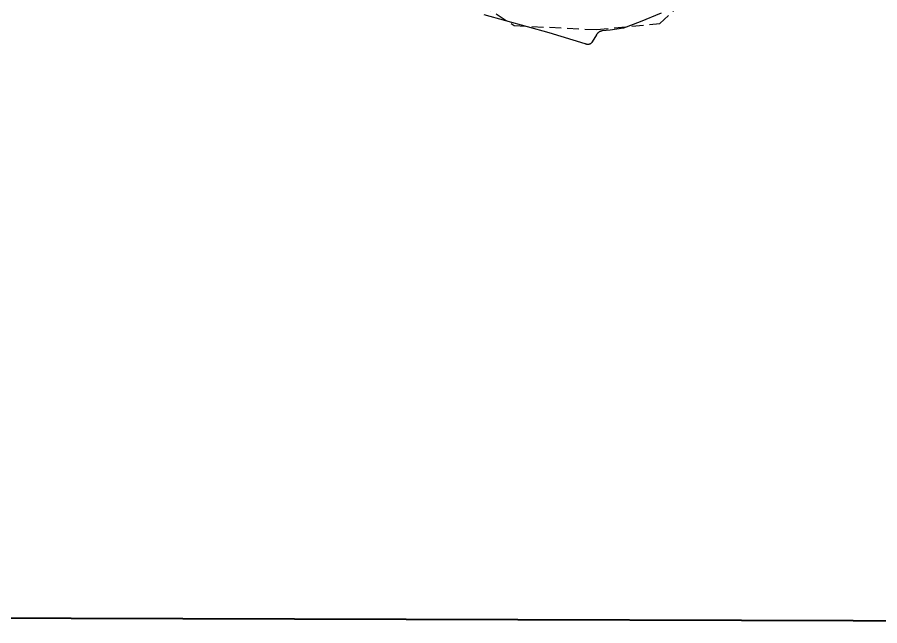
# Model space of a CAD drawing. Header units: metres. Extents: x 2 to 659295185, y -28 to 1124222152.
# Drawn here: x 651516 to 655167, y 1118372 to 1120948 of the extents above; entities that cross this region are included whole.
import ezdxf

# ---------------------------------------------------------------- set-up
doc = ezdxf.new("R2010")
doc.units = ezdxf.units.M
doc.header["$MEASUREMENT"] = 0
doc.linetypes.add('HIDDEN', pattern=[0.375, 0.25, -0.125])
doc.layers.add('División Parroquial', color=130, linetype='CONTINUOUS')
doc.layers.add('MARCO LEYENDA', color=7, linetype='CONTINUOUS')
doc.layers.add('Limite Municipio', color=1, linetype='HIDDEN', lineweight=30)

msp = doc.modelspace()

# ---------------------------------------------------------------- linework, layer by layer
at = {"layer": 'División Parroquial', "color": 1, "flags": 128}
msp.add_lwpolyline([(654241.6263, 1120965.1353), (654153.4865, 1120927.8429), (654083.0257, 1120901.6882), (654026.6489, 1120893.6399), (653992.4204, 1120889.6107), (653991.3484, 1120889.4707), (653990.2435, 1120889.2808), (653989.155, 1120889.0608), (653988.0666, 1120888.7909), (653986.9864, 1120888.4909), (653985.9227, 1120888.151), (653984.8754, 1120887.7811), (653983.8365, 1120887.3612), (653982.814, 1120886.9213), (653981.7997, 1120886.4314), (653980.8102, 1120885.9115), (653979.8455, 1120885.3616), (653978.889, 1120884.7817), (653977.9572, 1120884.1618), (653977.0501, 1120883.5119), (653976.1678, 1120882.8221), (653975.3103, 1120882.1122), (653974.4692, 1120881.3724), (653973.6611, 1120880.6025), (653972.886, 1120879.8027), (653972.1274, 1120878.9729), (653971.41, 1120878.123), (653970.7173, 1120877.2432), (653970.0494, 1120876.3434), (653969.4227, 1120875.4236), (653968.8208, 1120874.4838), (653968.2601, 1120873.514), (653950.1357, 1120843.3301), (653949.1709, 1120841.7504), (653948.5195, 1120840.8406), (653947.8269, 1120839.9608), (653947.0847, 1120839.121), (653946.3014, 1120838.3211), (653945.4686, 1120837.5613), (653944.611, 1120836.8414), (653943.7122, 1120836.1816), (653942.7722, 1120835.5617), (653941.8074, 1120834.9918), (653940.8179, 1120834.4719), (653939.7954, 1120834.002), (653938.7564, 1120833.5921), (653937.6927, 1120833.2322), (653936.6125, 1120832.9322), (653935.5241, 1120832.6923), (653934.4191, 1120832.5023), (653933.3059, 1120832.3724), (653932.1845, 1120832.3024), (653931.0631, 1120832.2924), (653929.9416, 1120832.3424), (653928.8284, 1120832.4423), (653927.7152, 1120832.6123), (653926.6186, 1120832.8323), (653925.5383, 1120833.1122), (653924.4664, 1120833.4421), (653923.4192, 1120833.8321), (653922.3884, 1120834.282), (653921.3824, 1120834.7819), (653920.4094, 1120835.3318), (653768.3066, 1120881.6723), (653493.1015, 1120958.0268)], dxfattribs=at)
at = {"layer": 'Limite Municipio', "color": 4, "linetype": 'HIDDEN', "lineweight": -3, "ltscale": 200}
msp.add_lwpolyline([(653355.8164, 1121085.5063), (653619.131, 1120912.4515), (653968.2435, 1120895.155), (654236.9508, 1120920.5399), (654443.4515, 1121113.9905)], dxfattribs=at)
at = {"layer": 'MARCO LEYENDA', "lineweight": 40}
msp.add_lwpolyline([(662620.7408, 1129304.112), (645601.2759, 1129355.1019), (645598.2242, 1118423.2564), (662617.689, 1118372.2665)], close=True, dxfattribs=at)

doc.saveas('drawing.dxf')
